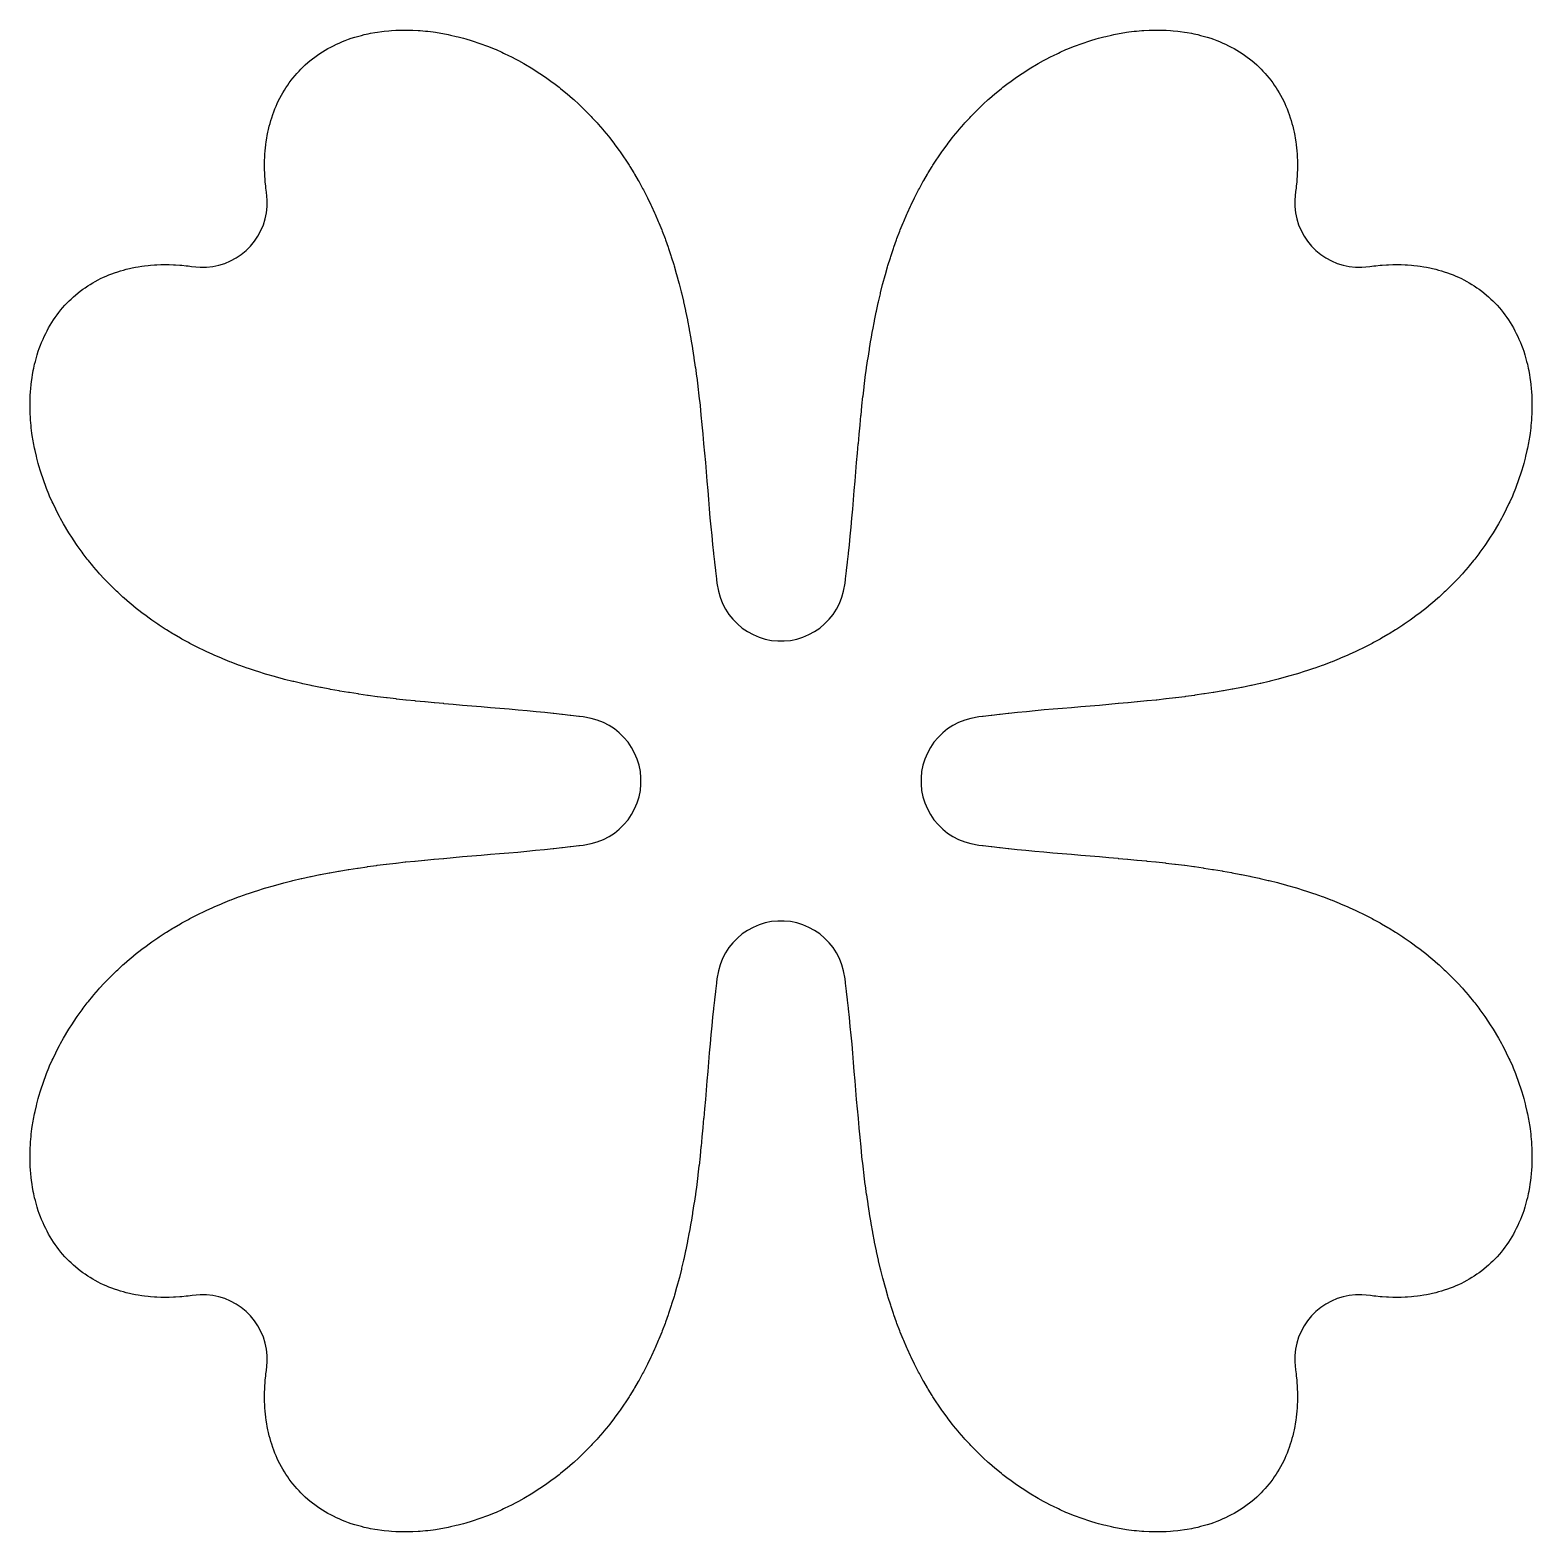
# Model space of a CAD drawing. Header units: metres. Extents: x 10 to 1210, y 10 to 2778.
# Drawn here: x 21 to 161, y 2603 to 2743 of the extents above; entities that cross this region are included whole.
import ezdxf

# ---------------------------------------------------------------- set-up
doc = ezdxf.new("R2010")
doc.units = ezdxf.units.M
doc.layers.add('DIS_KENAR_V91_Z3', color=1, linetype='Continuous')

msp = doc.modelspace()

# ---------------------------------------------------------------- linework, layer by layer
at = {"layer": 'DIS_KENAR_V91_Z3'}
msp.add_lwpolyline([(36.11, 2625.03), (35.74, 2624.99), (35.56, 2624.97), (35.15, 2624.93), (34.97, 2624.91), (34.57, 2624.89), (34.37, 2624.88), (33.98, 2624.87), (33.78, 2624.86), (33.39, 2624.87), (33.18, 2624.87), (32.81, 2624.89), (32.59, 2624.9), (32.23, 2624.92), (32, 2624.95), (31.66, 2624.99), (31.42, 2625.02), (31.09, 2625.07), (30.84, 2625.11), (30.52, 2625.17), (30.28, 2625.23), (29.97, 2625.3), (29.72, 2625.37), (29.42, 2625.45), (29.17, 2625.53), (28.89, 2625.63), (28.63, 2625.72), (28.36, 2625.82), (28.1, 2625.93), (27.85, 2626.04), (27.58, 2626.17), (27.34, 2626.29), (27.08, 2626.43), (26.85, 2626.56), (26.6, 2626.71), (26.38, 2626.85), (26.13, 2627.02), (25.92, 2627.16), (25.67, 2627.35), (25.48, 2627.5), (25.24, 2627.7), (25.05, 2627.87), (24.82, 2628.08), (24.64, 2628.25), (24.42, 2628.47), (24.25, 2628.66), (24.04, 2628.89), (23.87, 2629.09), (23.68, 2629.33), (23.52, 2629.55), (23.35, 2629.79), (23.19, 2630.02), (23.03, 2630.27), (22.88, 2630.52), (22.73, 2630.77), (22.59, 2631.03), (22.46, 2631.29), (22.33, 2631.57), (22.21, 2631.83), (22.08, 2632.12), (21.98, 2632.38), (21.86, 2632.69), (21.77, 2632.95), (21.67, 2633.28), (21.59, 2633.54), (21.5, 2633.89), (21.43, 2634.14), (21.35, 2634.51), (21.3, 2634.75), (21.23, 2635.14), (21.19, 2635.38), (21.14, 2635.78), (21.11, 2636.02), (21.07, 2636.44), (21.05, 2636.68), (21.02, 2637.11), (21.01, 2637.34), (21, 2637.79), (21, 2638.01), (21.01, 2638.47), (21.02, 2638.69), (21.04, 2639.17), (21.06, 2639.38), (21.1, 2639.87), (21.12, 2640.08), (21.18, 2640.57), (21.21, 2640.78), (21.29, 2641.28), (21.33, 2641.48), (21.43, 2641.99), (21.47, 2642.19), (21.59, 2642.71), (21.64, 2642.9), (21.77, 2643.42), (21.83, 2643.61), (21.98, 2644.13), (22.04, 2644.32), (22.22, 2644.85), (22.28, 2645.03), (22.48, 2645.56), (22.55, 2645.73), (22.76, 2646.27), (22.83, 2646.44), (23.07, 2646.97), (23.15, 2647.13), (23.4, 2647.66), (23.48, 2647.83), (23.75, 2648.36), (23.84, 2648.52), (24.13, 2649.04), (24.22, 2649.2), (24.53, 2649.71), (24.62, 2649.87), (24.95, 2650.38), (25.05, 2650.53), (25.39, 2651.04), (25.49, 2651.18), (25.86, 2651.68), (25.96, 2651.82), (26.34, 2652.32), (26.45, 2652.46), (26.84, 2652.94), (26.96, 2653.07), (27.37, 2653.55), (27.48, 2653.68), (27.91, 2654.15), (28.03, 2654.27), (28.47, 2654.73), (28.6, 2654.85), (29.06, 2655.3), (29.18, 2655.41), (29.65, 2655.85), (29.78, 2655.96), (30.27, 2656.39), (30.4, 2656.5), (30.9, 2656.91), (31.03, 2657.01), (31.55, 2657.42), (31.69, 2657.52), (32.22, 2657.91), (32.35, 2658), (32.9, 2658.38), (33.03, 2658.47), (33.6, 2658.84), (33.73, 2658.92), (34.31, 2659.28), (34.44, 2659.36), (35.03, 2659.7), (35.16, 2659.77), (35.77, 2660.1), (35.9, 2660.17), (36.52, 2660.49), (36.65, 2660.56), (37.28, 2660.87), (37.41, 2660.93), (38.05, 2661.22), (38.18, 2661.28), (38.84, 2661.56), (38.96, 2661.61), (39.63, 2661.88), (39.75, 2661.93), (40.44, 2662.19), (40.55, 2662.23), (41.25, 2662.48), (41.36, 2662.52), (42.03, 2662.74), (42.13, 2662.77), (42.86, 2663), (42.97, 2663.03), (43.7, 2663.24), (43.8, 2663.27), (44.55, 2663.48), (44.65, 2663.5), (45.4, 2663.69), (45.5, 2663.72), (46.26, 2663.9), (46.35, 2663.92), (47.13, 2664.09), (47.21, 2664.11), (48, 2664.27), (48.08, 2664.29), (48.88, 2664.44), (48.95, 2664.45), (49.76, 2664.6), (49.83, 2664.61), (50.64, 2664.74), (50.71, 2664.75), (51.53, 2664.88), (51.59, 2664.89), (52.42, 2665.01), (52.47, 2665.02), (53.31, 2665.13), (53.36, 2665.14), (54.2, 2665.24), (54.24, 2665.25), (55.09, 2665.35), (55.13, 2665.35), (55.98, 2665.45), (56.02, 2665.45), (56.87, 2665.54), (56.91, 2665.54), (57.76, 2665.63), (57.79, 2665.63), (58.65, 2665.71), (58.68, 2665.71), (59.54, 2665.79), (59.56, 2665.79), (60.43, 2665.87), (60.44, 2665.87), (61.31, 2665.95), (61.32, 2665.95), (62.18, 2666.02), (63.06, 2666.09), (63.92, 2666.17), (64.77, 2666.24), (65.62, 2666.31), (66.46, 2666.38), (67.3, 2666.46), (68.13, 2666.54), (68.95, 2666.62), (69.77, 2666.7), (69.81, 2666.71), (70.57, 2666.79), (70.62, 2666.8), (71.36, 2666.88), (71.42, 2666.89), (72.15, 2666.98), (72.21, 2666.98), (72.57, 2667.03), (73.31, 2667.16), (73.88, 2667.32), (74.44, 2667.54), (74.97, 2667.82), (75.47, 2668.14), (75.93, 2668.51), (76.36, 2668.93), (76.74, 2669.39), (77.08, 2669.88), (77.36, 2670.4), (77.59, 2670.95), (77.77, 2671.52), (77.89, 2672.11), (77.95, 2672.7), (77.95, 2673.3), (77.89, 2673.89), (77.77, 2674.48), (77.59, 2675.05), (77.36, 2675.6), (77.08, 2676.12), (76.74, 2676.61), (76.36, 2677.07), (75.93, 2677.49), (75.47, 2677.86), (74.97, 2678.18), (74.44, 2678.46), (73.88, 2678.68), (73.31, 2678.84), (72.57, 2678.97), (72.21, 2679.02), (72.15, 2679.02), (71.42, 2679.11), (71.36, 2679.12), (70.62, 2679.2), (70.57, 2679.21), (69.81, 2679.29), (69.77, 2679.3), (69, 2679.38), (68.17, 2679.46), (67.34, 2679.54), (66.5, 2679.61), (65.65, 2679.69), (64.79, 2679.76), (63.93, 2679.83), (63.06, 2679.91), (62.19, 2679.98), (61.32, 2680.05), (61.32, 2680.05), (60.45, 2680.13), (60.44, 2680.13), (59.58, 2680.2), (59.56, 2680.21), (58.7, 2680.28), (58.68, 2680.29), (57.82, 2680.37), (57.79, 2680.37), (56.94, 2680.45), (56.9, 2680.46), (56.05, 2680.55), (56.02, 2680.55), (55.17, 2680.64), (55.13, 2680.65), (54.29, 2680.75), (54.24, 2680.75), (53.4, 2680.86), (53.35, 2680.86), (52.52, 2680.98), (52.47, 2680.98), (51.64, 2681.1), (51.58, 2681.11), (50.77, 2681.24), (50.7, 2681.25), (49.89, 2681.38), (49.82, 2681.39), (49.02, 2681.53), (48.95, 2681.55), (48.15, 2681.7), (48.07, 2681.71), (47.29, 2681.87), (47.21, 2681.89), (46.43, 2682.06), (46.34, 2682.08), (45.58, 2682.26), (45.49, 2682.28), (44.73, 2682.47), (44.64, 2682.5), (43.89, 2682.7), (43.79, 2682.73), (43.06, 2682.94), (42.95, 2682.97), (42.23, 2683.2), (42.12, 2683.23), (41.37, 2683.48), (41.25, 2683.52), (40.55, 2683.77), (40.44, 2683.81), (39.75, 2684.07), (39.63, 2684.12), (38.96, 2684.39), (38.84, 2684.44), (38.18, 2684.72), (38.05, 2684.78), (37.41, 2685.07), (37.28, 2685.13), (36.65, 2685.44), (36.52, 2685.51), (35.9, 2685.83), (35.77, 2685.9), (35.16, 2686.23), (35.03, 2686.3), (34.44, 2686.64), (34.31, 2686.72), (33.73, 2687.08), (33.6, 2687.16), (33.03, 2687.53), (32.9, 2687.62), (32.35, 2688), (32.22, 2688.09), (31.69, 2688.48), (31.55, 2688.58), (31.03, 2688.99), (30.9, 2689.09), (30.4, 2689.5), (30.27, 2689.61), (29.78, 2690.04), (29.65, 2690.15), (29.18, 2690.59), (29.06, 2690.7), (28.6, 2691.15), (28.47, 2691.27), (28.03, 2691.73), (27.91, 2691.85), (27.48, 2692.32), (27.37, 2692.45), (26.96, 2692.93), (26.84, 2693.06), (26.45, 2693.54), (26.34, 2693.68), (25.96, 2694.18), (25.86, 2694.32), (25.49, 2694.82), (25.39, 2694.96), (25.05, 2695.47), (24.95, 2695.62), (24.62, 2696.13), (24.53, 2696.29), (24.22, 2696.8), (24.13, 2696.96), (23.84, 2697.48), (23.75, 2697.64), (23.48, 2698.17), (23.4, 2698.34), (23.15, 2698.87), (23.07, 2699.03), (22.83, 2699.56), (22.76, 2699.73), (22.55, 2700.27), (22.48, 2700.44), (22.28, 2700.97), (22.22, 2701.15), (22.04, 2701.68), (21.98, 2701.87), (21.83, 2702.39), (21.77, 2702.58), (21.64, 2703.1), (21.59, 2703.29), (21.47, 2703.81), (21.43, 2704.01), (21.33, 2704.52), (21.29, 2704.72), (21.21, 2705.22), (21.18, 2705.43), (21.12, 2705.92), (21.1, 2706.13), (21.06, 2706.62), (21.04, 2706.83), (21.02, 2707.31), (21.01, 2707.53), (21, 2707.99), (21, 2708.21), (21.01, 2708.66), (21.02, 2708.89), (21.05, 2709.32), (21.07, 2709.56), (21.11, 2709.98), (21.14, 2710.22), (21.19, 2710.62), (21.23, 2710.86), (21.3, 2711.25), (21.35, 2711.49), (21.43, 2711.86), (21.5, 2712.11), (21.59, 2712.46), (21.67, 2712.72), (21.77, 2713.05), (21.86, 2713.31), (21.98, 2713.62), (22.08, 2713.88), (22.21, 2714.17), (22.33, 2714.43), (22.46, 2714.71), (22.59, 2714.97), (22.73, 2715.23), (22.88, 2715.48), (23.03, 2715.73), (23.19, 2715.98), (23.35, 2716.21), (23.52, 2716.45), (23.68, 2716.67), (23.87, 2716.91), (24.04, 2717.11), (24.25, 2717.34), (24.42, 2717.53), (24.64, 2717.75), (24.82, 2717.92), (25.05, 2718.13), (25.24, 2718.3), (25.48, 2718.5), (25.67, 2718.65), (25.92, 2718.84), (26.13, 2718.98), (26.38, 2719.15), (26.6, 2719.29), (26.85, 2719.44), (27.08, 2719.57), (27.34, 2719.71), (27.58, 2719.83), (27.85, 2719.96), (28.1, 2720.07), (28.36, 2720.18), (28.63, 2720.28), (28.89, 2720.37), (29.17, 2720.47), (29.42, 2720.55), (29.72, 2720.63), (29.97, 2720.7), (30.28, 2720.77), (30.52, 2720.83), (30.84, 2720.89), (31.09, 2720.93), (31.42, 2720.98), (31.66, 2721.01), (32, 2721.05), (32.23, 2721.08), (32.59, 2721.1), (32.81, 2721.11), (33.18, 2721.13), (33.39, 2721.13), (33.78, 2721.14), (33.98, 2721.13), (34.37, 2721.12), (34.57, 2721.11), (34.97, 2721.09), (35.15, 2721.07), (35.56, 2721.03), (35.74, 2721.01), (36.06, 2720.97), (36.87, 2720.9), (37.45, 2720.9), (38.03, 2720.96), (38.6, 2721.08), (39.15, 2721.25), (39.69, 2721.48), (40.21, 2721.75), (40.69, 2722.08), (41.14, 2722.45), (41.55, 2722.86), (41.92, 2723.31), (42.25, 2723.79), (42.52, 2724.31), (42.75, 2724.85), (42.92, 2725.4), (43.04, 2725.97), (43.1, 2726.55), (43.1, 2727.14), (43.03, 2727.89), (42.99, 2728.26), (42.97, 2728.44), (42.93, 2728.85), (42.91, 2729.03), (42.89, 2729.43), (42.88, 2729.63), (42.87, 2730.02), (42.86, 2730.22), (42.87, 2730.61), (42.87, 2730.82), (42.89, 2731.19), (42.9, 2731.41), (42.92, 2731.77), (42.95, 2732), (42.99, 2732.34), (43.02, 2732.58), (43.07, 2732.91), (43.11, 2733.16), (43.17, 2733.48), (43.23, 2733.72), (43.3, 2734.03), (43.37, 2734.28), (43.45, 2734.58), (43.53, 2734.83), (43.63, 2735.11), (43.72, 2735.37), (43.82, 2735.64), (43.93, 2735.9), (44.04, 2736.15), (44.17, 2736.42), (44.29, 2736.66), (44.43, 2736.92), (44.56, 2737.15), (44.71, 2737.4), (44.85, 2737.62), (45.02, 2737.87), (45.16, 2738.08), (45.35, 2738.33), (45.5, 2738.52), (45.7, 2738.76), (45.87, 2738.95), (46.08, 2739.18), (46.25, 2739.36), (46.47, 2739.58), (46.66, 2739.75), (46.89, 2739.96), (47.09, 2740.13), (47.33, 2740.32), (47.55, 2740.48), (47.79, 2740.65), (48.02, 2740.81), (48.27, 2740.97), (48.52, 2741.12), (48.77, 2741.27), (49.03, 2741.41), (49.29, 2741.54), (49.57, 2741.67), (49.83, 2741.79), (50.12, 2741.92), (50.38, 2742.02), (50.69, 2742.14), (50.95, 2742.23), (51.28, 2742.33), (51.54, 2742.41), (51.89, 2742.5), (52.14, 2742.57), (52.51, 2742.65), (52.75, 2742.7), (53.14, 2742.77), (53.38, 2742.81), (53.78, 2742.86), (54.02, 2742.89), (54.44, 2742.93), (54.68, 2742.95), (55.11, 2742.98), (55.34, 2742.99), (55.79, 2743), (56.01, 2743), (56.47, 2742.99), (56.69, 2742.98), (57.17, 2742.96), (57.38, 2742.94), (57.87, 2742.9), (58.08, 2742.88), (58.57, 2742.82), (58.78, 2742.79), (59.28, 2742.71), (59.48, 2742.67), (59.99, 2742.57), (60.19, 2742.53), (60.71, 2742.41), (60.9, 2742.36), (61.42, 2742.23), (61.61, 2742.17), (62.13, 2742.02), (62.32, 2741.96), (62.85, 2741.78), (63.03, 2741.72), (63.56, 2741.52), (63.73, 2741.45), (64.27, 2741.24), (64.44, 2741.17), (64.97, 2740.93), (65.13, 2740.85), (65.66, 2740.6), (65.83, 2740.52), (66.36, 2740.25), (66.52, 2740.16), (67.04, 2739.87), (67.2, 2739.78), (67.71, 2739.47), (67.87, 2739.38), (68.38, 2739.05), (68.53, 2738.95), (69.04, 2738.61), (69.18, 2738.51), (69.68, 2738.14), (69.82, 2738.04), (70.32, 2737.66), (70.46, 2737.55), (70.94, 2737.16), (71.07, 2737.04), (71.55, 2736.63), (71.68, 2736.52), (72.15, 2736.09), (72.27, 2735.97), (72.73, 2735.53), (72.85, 2735.4), (73.3, 2734.94), (73.41, 2734.82), (73.85, 2734.35), (73.96, 2734.22), (74.39, 2733.73), (74.5, 2733.6), (74.91, 2733.1), (75.01, 2732.97), (75.42, 2732.45), (75.52, 2732.31), (75.91, 2731.78), (76, 2731.65), (76.38, 2731.1), (76.47, 2730.97), (76.84, 2730.4), (76.92, 2730.27), (77.28, 2729.69), (77.36, 2729.56), (77.7, 2728.97), (77.77, 2728.84), (78.1, 2728.23), (78.17, 2728.1), (78.49, 2727.48), (78.56, 2727.35), (78.87, 2726.72), (78.93, 2726.59), (79.22, 2725.95), (79.28, 2725.82), (79.56, 2725.16), (79.61, 2725.04), (79.88, 2724.37), (79.93, 2724.25), (80.19, 2723.56), (80.23, 2723.45), (80.48, 2722.75), (80.52, 2722.64), (80.74, 2721.97), (80.77, 2721.87), (81, 2721.14), (81.03, 2721.03), (81.24, 2720.3), (81.27, 2720.2), (81.48, 2719.45), (81.5, 2719.35), (81.69, 2718.6), (81.72, 2718.5), (81.9, 2717.74), (81.92, 2717.65), (82.09, 2716.87), (82.11, 2716.79), (82.27, 2716), (82.29, 2715.92), (82.44, 2715.12), (82.45, 2715.05), (82.6, 2714.24), (82.61, 2714.17), (82.74, 2713.36), (82.75, 2713.29), (82.88, 2712.47), (82.89, 2712.41), (83.01, 2711.58), (83.02, 2711.53), (83.13, 2710.69), (83.14, 2710.64), (83.24, 2709.8), (83.25, 2709.76), (83.35, 2708.91), (83.35, 2708.87), (83.45, 2708.02), (83.45, 2707.98), (83.54, 2707.13), (83.54, 2707.09), (83.63, 2706.24), (83.63, 2706.21), (83.71, 2705.35), (83.71, 2705.32), (83.79, 2704.46), (83.79, 2704.44), (83.87, 2703.57), (83.87, 2703.56), (83.95, 2702.69), (83.95, 2702.68), (84.02, 2701.82), (84.09, 2700.94), (84.17, 2700.08), (84.24, 2699.23), (84.31, 2698.38), (84.38, 2697.54), (84.46, 2696.7), (84.54, 2695.87), (84.62, 2695.05), (84.7, 2694.23), (84.71, 2694.19), (84.79, 2693.43), (84.8, 2693.38), (84.88, 2692.64), (84.89, 2692.58), (84.98, 2691.85), (84.98, 2691.79), (85.03, 2691.43), (85.16, 2690.69), (85.32, 2690.12), (85.54, 2689.56), (85.82, 2689.03), (86.14, 2688.53), (86.51, 2688.07), (86.93, 2687.64), (87.39, 2687.26), (87.88, 2686.92), (88.4, 2686.64), (88.95, 2686.41), (89.52, 2686.23), (90.11, 2686.11), (90.7, 2686.05), (91.3, 2686.05), (91.89, 2686.11), (92.48, 2686.23), (93.05, 2686.41), (93.6, 2686.64), (94.12, 2686.92), (94.61, 2687.26), (95.07, 2687.64), (95.49, 2688.07), (95.86, 2688.53), (96.18, 2689.03), (96.46, 2689.56), (96.68, 2690.12), (96.84, 2690.69), (96.97, 2691.43), (97.02, 2691.79), (97.02, 2691.85), (97.11, 2692.58), (97.12, 2692.64), (97.2, 2693.38), (97.21, 2693.43), (97.29, 2694.19), (97.3, 2694.23), (97.38, 2695), (97.46, 2695.83), (97.54, 2696.66), (97.61, 2697.5), (97.69, 2698.35), (97.76, 2699.21), (97.83, 2700.07), (97.91, 2700.94), (97.98, 2701.81), (98.05, 2702.68), (98.05, 2702.68), (98.13, 2703.55), (98.13, 2703.56), (98.2, 2704.42), (98.21, 2704.44), (98.28, 2705.3), (98.29, 2705.32), (98.37, 2706.18), (98.37, 2706.21), (98.45, 2707.06), (98.46, 2707.1), (98.55, 2707.95), (98.55, 2707.98), (98.64, 2708.83), (98.65, 2708.87), (98.75, 2709.71), (98.75, 2709.76), (98.86, 2710.6), (98.86, 2710.65), (98.98, 2711.48), (98.98, 2711.53), (99.1, 2712.36), (99.11, 2712.42), (99.24, 2713.23), (99.25, 2713.3), (99.38, 2714.11), (99.39, 2714.18), (99.53, 2714.98), (99.55, 2715.05), (99.7, 2715.85), (99.71, 2715.93), (99.87, 2716.71), (99.89, 2716.79), (100.06, 2717.57), (100.08, 2717.66), (100.26, 2718.42), (100.28, 2718.51), (100.47, 2719.27), (100.5, 2719.36), (100.7, 2720.11), (100.73, 2720.21), (100.94, 2720.94), (100.97, 2721.05), (101.2, 2721.77), (101.23, 2721.88), (101.48, 2722.63), (101.52, 2722.75), (101.77, 2723.45), (101.81, 2723.56), (102.07, 2724.25), (102.12, 2724.37), (102.39, 2725.04), (102.44, 2725.16), (102.72, 2725.82), (102.78, 2725.95), (103.07, 2726.59), (103.13, 2726.72), (103.44, 2727.35), (103.51, 2727.48), (103.83, 2728.1), (103.9, 2728.23), (104.23, 2728.84), (104.3, 2728.97), (104.64, 2729.56), (104.72, 2729.69), (105.08, 2730.27), (105.16, 2730.4), (105.53, 2730.97), (105.62, 2731.1), (106, 2731.65), (106.09, 2731.78), (106.48, 2732.31), (106.58, 2732.45), (106.99, 2732.97), (107.09, 2733.1), (107.5, 2733.6), (107.61, 2733.73), (108.04, 2734.22), (108.15, 2734.35), (108.59, 2734.82), (108.7, 2734.94), (109.15, 2735.4), (109.27, 2735.53), (109.73, 2735.97), (109.85, 2736.09), (110.32, 2736.52), (110.45, 2736.63), (110.93, 2737.04), (111.06, 2737.16), (111.54, 2737.55), (111.68, 2737.66), (112.18, 2738.04), (112.32, 2738.14), (112.82, 2738.51), (112.96, 2738.61), (113.47, 2738.95), (113.62, 2739.05), (114.13, 2739.38), (114.29, 2739.47), (114.8, 2739.78), (114.96, 2739.87), (115.48, 2740.16), (115.64, 2740.25), (116.17, 2740.52), (116.34, 2740.6), (116.87, 2740.85), (117.03, 2740.93), (117.56, 2741.17), (117.73, 2741.24), (118.27, 2741.45), (118.44, 2741.52), (118.97, 2741.72), (119.15, 2741.78), (119.68, 2741.96), (119.87, 2742.02), (120.39, 2742.17), (120.58, 2742.23), (121.1, 2742.36), (121.29, 2742.41), (121.81, 2742.53), (122.01, 2742.57), (122.52, 2742.67), (122.72, 2742.71), (123.22, 2742.79), (123.43, 2742.82), (123.92, 2742.88), (124.13, 2742.9), (124.62, 2742.94), (124.83, 2742.96), (125.31, 2742.98), (125.53, 2742.99), (125.99, 2743), (126.21, 2743), (126.66, 2742.99), (126.89, 2742.98), (127.32, 2742.95), (127.56, 2742.93), (127.98, 2742.89), (128.22, 2742.86), (128.62, 2742.81), (128.86, 2742.77), (129.25, 2742.7), (129.49, 2742.65), (129.86, 2742.57), (130.11, 2742.5), (130.46, 2742.41), (130.72, 2742.33), (131.05, 2742.23), (131.31, 2742.14), (131.62, 2742.02), (131.88, 2741.92), (132.17, 2741.79), (132.43, 2741.67), (132.71, 2741.54), (132.97, 2741.41), (133.23, 2741.27), (133.48, 2741.12), (133.73, 2740.97), (133.98, 2740.81), (134.21, 2740.65), (134.45, 2740.48), (134.67, 2740.32), (134.91, 2740.13), (135.11, 2739.96), (135.34, 2739.75), (135.53, 2739.58), (135.75, 2739.36), (135.92, 2739.18), (136.13, 2738.95), (136.3, 2738.76), (136.5, 2738.52), (136.65, 2738.33), (136.84, 2738.08), (136.98, 2737.87), (137.15, 2737.62), (137.29, 2737.4), (137.44, 2737.15), (137.57, 2736.92), (137.71, 2736.66), (137.83, 2736.42), (137.96, 2736.15), (138.07, 2735.9), (138.18, 2735.64), (138.28, 2735.37), (138.37, 2735.11), (138.47, 2734.83), (138.55, 2734.58), (138.63, 2734.28), (138.7, 2734.03), (138.77, 2733.72), (138.83, 2733.48), (138.89, 2733.16), (138.93, 2732.91), (138.98, 2732.58), (139.01, 2732.34), (139.05, 2732), (139.08, 2731.77), (139.1, 2731.41), (139.11, 2731.19), (139.13, 2730.82), (139.13, 2730.61), (139.14, 2730.22), (139.13, 2730.02), (139.12, 2729.63), (139.11, 2729.43), (139.09, 2729.03), (139.07, 2728.85), (139.03, 2728.44), (139.01, 2728.26), (138.97, 2727.94), (138.9, 2727.13), (138.9, 2726.55), (138.96, 2725.97), (139.08, 2725.4), (139.25, 2724.85), (139.48, 2724.31), (139.75, 2723.79), (140.08, 2723.31), (140.45, 2722.86), (140.86, 2722.45), (141.31, 2722.08), (141.79, 2721.75), (142.31, 2721.48), (142.85, 2721.25), (143.4, 2721.08), (143.97, 2720.96), (144.55, 2720.9), (145.14, 2720.9), (145.89, 2720.97), (146.26, 2721.01), (146.44, 2721.03), (146.85, 2721.07), (147.03, 2721.09), (147.43, 2721.11), (147.63, 2721.12), (148.02, 2721.13), (148.22, 2721.14), (148.61, 2721.13), (148.82, 2721.13), (149.19, 2721.11), (149.41, 2721.1), (149.77, 2721.08), (150, 2721.05), (150.34, 2721.01), (150.58, 2720.98), (150.91, 2720.93), (151.16, 2720.89), (151.48, 2720.83), (151.72, 2720.77), (152.03, 2720.7), (152.28, 2720.63), (152.58, 2720.55), (152.83, 2720.47), (153.11, 2720.37), (153.37, 2720.28), (153.64, 2720.18), (153.9, 2720.07), (154.15, 2719.96), (154.42, 2719.83), (154.66, 2719.71), (154.92, 2719.57), (155.15, 2719.44), (155.4, 2719.29), (155.62, 2719.15), (155.87, 2718.98), (156.08, 2718.84), (156.33, 2718.65), (156.52, 2718.5), (156.76, 2718.3), (156.95, 2718.13), (157.18, 2717.92), (157.36, 2717.75), (157.58, 2717.53), (157.75, 2717.34), (157.96, 2717.11), (158.13, 2716.91), (158.32, 2716.67), (158.48, 2716.45), (158.65, 2716.21), (158.81, 2715.98), (158.97, 2715.73), (159.12, 2715.48), (159.27, 2715.23), (159.41, 2714.97), (159.54, 2714.71), (159.67, 2714.43), (159.79, 2714.17), (159.92, 2713.88), (160.02, 2713.62), (160.14, 2713.31), (160.23, 2713.05), (160.33, 2712.72), (160.41, 2712.46), (160.5, 2712.11), (160.57, 2711.86), (160.65, 2711.49), (160.7, 2711.25), (160.77, 2710.86), (160.81, 2710.62), (160.86, 2710.22), (160.89, 2709.98), (160.93, 2709.56), (160.95, 2709.32), (160.98, 2708.89), (160.99, 2708.66), (161, 2708.21), (161, 2707.99), (160.99, 2707.53), (160.98, 2707.31), (160.96, 2706.83), (160.94, 2706.62), (160.9, 2706.13), (160.88, 2705.92), (160.82, 2705.43), (160.79, 2705.22), (160.71, 2704.72), (160.67, 2704.52), (160.57, 2704.01), (160.53, 2703.81), (160.41, 2703.29), (160.36, 2703.1), (160.23, 2702.58), (160.17, 2702.39), (160.02, 2701.87), (159.96, 2701.68), (159.78, 2701.15), (159.72, 2700.97), (159.52, 2700.44), (159.45, 2700.27), (159.24, 2699.73), (159.17, 2699.56), (158.93, 2699.03), (158.85, 2698.87), (158.6, 2698.34), (158.52, 2698.17), (158.25, 2697.64), (158.16, 2697.48), (157.87, 2696.96), (157.78, 2696.8), (157.47, 2696.29), (157.38, 2696.13), (157.05, 2695.62), (156.95, 2695.47), (156.61, 2694.96), (156.51, 2694.82), (156.14, 2694.32), (156.04, 2694.18), (155.66, 2693.68), (155.55, 2693.54), (155.16, 2693.06), (155.04, 2692.93), (154.63, 2692.45), (154.52, 2692.32), (154.09, 2691.85), (153.97, 2691.73), (153.53, 2691.27), (153.4, 2691.15), (152.94, 2690.7), (152.82, 2690.59), (152.35, 2690.15), (152.22, 2690.04), (151.73, 2689.61), (151.6, 2689.5), (151.1, 2689.09), (150.97, 2688.99), (150.45, 2688.58), (150.31, 2688.48), (149.78, 2688.09), (149.65, 2688), (149.1, 2687.62), (148.97, 2687.53), (148.4, 2687.16), (148.27, 2687.08), (147.69, 2686.72), (147.56, 2686.64), (146.97, 2686.3), (146.84, 2686.23), (146.23, 2685.9), (146.1, 2685.83), (145.48, 2685.51), (145.35, 2685.44), (144.72, 2685.13), (144.59, 2685.07), (143.95, 2684.78), (143.82, 2684.72), (143.16, 2684.44), (143.04, 2684.39), (142.37, 2684.12), (142.25, 2684.07), (141.56, 2683.81), (141.45, 2683.77), (140.75, 2683.52), (140.64, 2683.48), (139.97, 2683.26), (139.87, 2683.23), (139.14, 2683), (139.03, 2682.97), (138.3, 2682.76), (138.2, 2682.73), (137.45, 2682.52), (137.35, 2682.5), (136.6, 2682.31), (136.5, 2682.28), (135.74, 2682.1), (135.65, 2682.08), (134.87, 2681.91), (134.79, 2681.89), (134, 2681.73), (133.92, 2681.71), (133.12, 2681.56), (133.05, 2681.55), (132.24, 2681.4), (132.17, 2681.39), (131.36, 2681.26), (131.29, 2681.25), (130.47, 2681.12), (130.41, 2681.11), (129.58, 2680.99), (129.53, 2680.98), (128.69, 2680.87), (128.64, 2680.86), (127.8, 2680.76), (127.76, 2680.75), (126.91, 2680.65), (126.87, 2680.65), (126.02, 2680.55), (125.98, 2680.55), (125.13, 2680.46), (125.09, 2680.46), (124.24, 2680.37), (124.21, 2680.37), (123.35, 2680.29), (123.32, 2680.29), (122.46, 2680.21), (122.44, 2680.21), (121.57, 2680.13), (121.56, 2680.13), (120.69, 2680.05), (120.68, 2680.05), (119.82, 2679.98), (118.94, 2679.91), (118.08, 2679.83), (117.23, 2679.76), (116.38, 2679.69), (115.54, 2679.62), (114.7, 2679.54), (113.87, 2679.46), (113.05, 2679.38), (112.23, 2679.3), (112.19, 2679.29), (111.43, 2679.21), (111.38, 2679.2), (110.64, 2679.12), (110.58, 2679.11), (109.85, 2679.02), (109.79, 2679.02), (109.43, 2678.97), (108.69, 2678.84), (108.12, 2678.68), (107.56, 2678.46), (107.03, 2678.18), (106.53, 2677.86), (106.07, 2677.49), (105.64, 2677.07), (105.26, 2676.61), (104.92, 2676.12), (104.64, 2675.6), (104.41, 2675.05), (104.23, 2674.48), (104.11, 2673.89), (104.05, 2673.3), (104.05, 2672.7), (104.11, 2672.11), (104.23, 2671.52), (104.41, 2670.95), (104.64, 2670.4), (104.92, 2669.88), (105.26, 2669.39), (105.64, 2668.93), (106.07, 2668.51), (106.53, 2668.14), (107.03, 2667.82), (107.56, 2667.54), (108.12, 2667.32), (108.69, 2667.16), (109.43, 2667.03), (109.79, 2666.98), (109.85, 2666.98), (110.58, 2666.89), (110.64, 2666.88), (111.38, 2666.8), (111.43, 2666.79), (112.19, 2666.71), (112.23, 2666.7), (113, 2666.62), (113.83, 2666.54), (114.66, 2666.46), (115.5, 2666.39), (116.35, 2666.31), (117.21, 2666.24), (118.07, 2666.17), (118.94, 2666.09), (119.81, 2666.02), (120.68, 2665.95), (120.68, 2665.95), (121.55, 2665.87), (121.56, 2665.87), (122.42, 2665.8), (122.44, 2665.79), (123.3, 2665.72), (123.32, 2665.71), (124.18, 2665.63), (124.21, 2665.63), (125.06, 2665.55), (125.1, 2665.54), (125.95, 2665.45), (125.98, 2665.45), (126.83, 2665.36), (126.87, 2665.35), (127.71, 2665.25), (127.76, 2665.25), (128.6, 2665.14), (128.65, 2665.14), (129.48, 2665.02), (129.53, 2665.02), (130.36, 2664.9), (130.42, 2664.89), (131.23, 2664.76), (131.3, 2664.75), (132.11, 2664.62), (132.18, 2664.61), (132.98, 2664.47), (133.05, 2664.45), (133.85, 2664.3), (133.93, 2664.29), (134.71, 2664.13), (134.79, 2664.11), (135.57, 2663.94), (135.66, 2663.92), (136.42, 2663.74), (136.51, 2663.72), (137.27, 2663.53), (137.36, 2663.5), (138.11, 2663.3), (138.21, 2663.27), (138.94, 2663.06), (139.05, 2663.03), (139.77, 2662.8), (139.88, 2662.77), (140.63, 2662.52), (140.75, 2662.48), (141.45, 2662.23), (141.56, 2662.19), (142.25, 2661.93), (142.37, 2661.88), (143.04, 2661.61), (143.16, 2661.56), (143.82, 2661.28), (143.95, 2661.22), (144.59, 2660.93), (144.72, 2660.87), (145.35, 2660.56), (145.48, 2660.49), (146.1, 2660.17), (146.23, 2660.1), (146.84, 2659.77), (146.97, 2659.7), (147.56, 2659.36), (147.69, 2659.28), (148.27, 2658.92), (148.4, 2658.84), (148.97, 2658.47), (149.1, 2658.38), (149.65, 2658), (149.78, 2657.91), (150.31, 2657.52), (150.45, 2657.42), (150.97, 2657.01), (151.1, 2656.91), (151.6, 2656.5), (151.73, 2656.39), (152.22, 2655.96), (152.35, 2655.85), (152.82, 2655.41), (152.94, 2655.3), (153.4, 2654.85), (153.53, 2654.73), (153.97, 2654.27), (154.09, 2654.15), (154.52, 2653.68), (154.63, 2653.55), (155.04, 2653.07), (155.16, 2652.94), (155.55, 2652.46), (155.66, 2652.32), (156.04, 2651.82), (156.14, 2651.68), (156.51, 2651.18), (156.61, 2651.04), (156.95, 2650.53), (157.05, 2650.38), (157.38, 2649.87), (157.47, 2649.71), (157.78, 2649.2), (157.87, 2649.04), (158.16, 2648.52), (158.25, 2648.36), (158.52, 2647.83), (158.6, 2647.66), (158.85, 2647.13), (158.93, 2646.97), (159.17, 2646.44), (159.24, 2646.27), (159.45, 2645.73), (159.52, 2645.56), (159.72, 2645.03), (159.78, 2644.85), (159.96, 2644.32), (160.02, 2644.13), (160.17, 2643.61), (160.23, 2643.42), (160.36, 2642.9), (160.41, 2642.71), (160.53, 2642.19), (160.57, 2641.99), (160.67, 2641.48), (160.71, 2641.28), (160.79, 2640.78), (160.82, 2640.57), (160.88, 2640.08), (160.9, 2639.87), (160.94, 2639.38), (160.96, 2639.17), (160.98, 2638.69), (160.99, 2638.47), (161, 2638.01), (161, 2637.79), (160.99, 2637.34), (160.98, 2637.11), (160.95, 2636.68), (160.93, 2636.44), (160.89, 2636.02), (160.86, 2635.78), (160.81, 2635.38), (160.77, 2635.14), (160.7, 2634.75), (160.65, 2634.51), (160.57, 2634.14), (160.5, 2633.89), (160.41, 2633.54), (160.33, 2633.28), (160.23, 2632.95), (160.14, 2632.69), (160.02, 2632.38), (159.92, 2632.12), (159.79, 2631.83), (159.67, 2631.57), (159.54, 2631.29), (159.41, 2631.03), (159.27, 2630.77), (159.12, 2630.52), (158.97, 2630.27), (158.81, 2630.02), (158.65, 2629.79), (158.48, 2629.55), (158.32, 2629.33), (158.13, 2629.09), (157.96, 2628.89), (157.75, 2628.66), (157.58, 2628.47), (157.36, 2628.25), (157.18, 2628.08), (156.95, 2627.87), (156.76, 2627.7), (156.52, 2627.5), (156.33, 2627.35), (156.08, 2627.16), (155.87, 2627.02), (155.62, 2626.85), (155.4, 2626.71), (155.15, 2626.56), (154.92, 2626.43), (154.66, 2626.29), (154.42, 2626.17), (154.15, 2626.04), (153.9, 2625.93), (153.64, 2625.82), (153.37, 2625.72), (153.11, 2625.63), (152.83, 2625.53), (152.58, 2625.45), (152.28, 2625.37), (152.03, 2625.3), (151.72, 2625.23), (151.48, 2625.17), (151.16, 2625.11), (150.91, 2625.07), (150.58, 2625.02), (150.34, 2624.99), (150, 2624.95), (149.77, 2624.92), (149.41, 2624.9), (149.19, 2624.89), (148.82, 2624.87), (148.61, 2624.87), (148.22, 2624.86), (148.02, 2624.87), (147.63, 2624.88), (147.43, 2624.89), (147.03, 2624.91), (146.85, 2624.93), (146.44, 2624.97), (146.26, 2624.99), (145.94, 2625.03), (145.13, 2625.1), (144.55, 2625.1), (143.97, 2625.04), (143.4, 2624.92), (142.85, 2624.75), (142.31, 2624.52), (141.79, 2624.25), (141.31, 2623.92), (140.86, 2623.55), (140.45, 2623.14), (140.08, 2622.69), (139.75, 2622.21), (139.48, 2621.69), (139.25, 2621.15), (139.08, 2620.6), (138.96, 2620.03), (138.9, 2619.45), (138.9, 2618.86), (138.97, 2618.11), (139.01, 2617.74), (139.03, 2617.56), (139.07, 2617.15), (139.09, 2616.97), (139.11, 2616.57), (139.12, 2616.37), (139.13, 2615.98), (139.14, 2615.78), (139.13, 2615.39), (139.13, 2615.18), (139.11, 2614.81), (139.1, 2614.59), (139.08, 2614.23), (139.05, 2614), (139.01, 2613.66), (138.98, 2613.42), (138.93, 2613.09), (138.89, 2612.84), (138.83, 2612.52), (138.77, 2612.28), (138.7, 2611.97), (138.63, 2611.72), (138.55, 2611.42), (138.47, 2611.17), (138.37, 2610.89), (138.28, 2610.63), (138.18, 2610.36), (138.07, 2610.1), (137.96, 2609.85), (137.83, 2609.58), (137.71, 2609.34), (137.57, 2609.08), (137.44, 2608.85), (137.29, 2608.6), (137.15, 2608.38), (136.98, 2608.13), (136.84, 2607.92), (136.65, 2607.67), (136.5, 2607.48), (136.3, 2607.24), (136.13, 2607.05), (135.92, 2606.82), (135.75, 2606.64), (135.53, 2606.42), (135.34, 2606.25), (135.11, 2606.04), (134.91, 2605.87), (134.67, 2605.68), (134.45, 2605.52), (134.21, 2605.35), (133.98, 2605.19), (133.73, 2605.03), (133.48, 2604.88), (133.23, 2604.73), (132.97, 2604.59), (132.71, 2604.46), (132.43, 2604.33), (132.17, 2604.21), (131.88, 2604.08), (131.62, 2603.98), (131.31, 2603.86), (131.05, 2603.77), (130.72, 2603.67), (130.46, 2603.59), (130.11, 2603.5), (129.86, 2603.43), (129.49, 2603.35), (129.25, 2603.3), (128.86, 2603.23), (128.62, 2603.19), (128.22, 2603.14), (127.98, 2603.11), (127.56, 2603.07), (127.32, 2603.05), (126.89, 2603.02), (126.66, 2603.01), (126.21, 2603), (125.99, 2603), (125.53, 2603.01), (125.31, 2603.02), (124.83, 2603.04), (124.62, 2603.06), (124.13, 2603.1), (123.92, 2603.12), (123.43, 2603.18), (123.22, 2603.21), (122.72, 2603.29), (122.52, 2603.33), (122.01, 2603.43), (121.81, 2603.47), (121.29, 2603.59), (121.1, 2603.64), (120.58, 2603.77), (120.39, 2603.83), (119.87, 2603.98), (119.68, 2604.04), (119.15, 2604.22), (118.97, 2604.28), (118.44, 2604.48), (118.27, 2604.55), (117.73, 2604.76), (117.56, 2604.83), (117.03, 2605.07), (116.87, 2605.15), (116.34, 2605.4), (116.17, 2605.48), (115.64, 2605.75), (115.48, 2605.84), (114.96, 2606.13), (114.8, 2606.22), (114.29, 2606.53), (114.13, 2606.62), (113.62, 2606.95), (113.47, 2607.05), (112.96, 2607.39), (112.82, 2607.49), (112.32, 2607.86), (112.18, 2607.96), (111.68, 2608.34), (111.54, 2608.45), (111.06, 2608.84), (110.93, 2608.96), (110.45, 2609.37), (110.32, 2609.48), (109.85, 2609.91), (109.73, 2610.03), (109.27, 2610.47), (109.15, 2610.6), (108.7, 2611.06), (108.59, 2611.18), (108.15, 2611.65), (108.04, 2611.78), (107.61, 2612.27), (107.5, 2612.4), (107.09, 2612.9), (106.99, 2613.03), (106.58, 2613.55), (106.48, 2613.69), (106.09, 2614.22), (106, 2614.35), (105.62, 2614.9), (105.53, 2615.03), (105.16, 2615.6), (105.08, 2615.73), (104.72, 2616.31), (104.64, 2616.44), (104.3, 2617.03), (104.23, 2617.16), (103.9, 2617.77), (103.83, 2617.9), (103.51, 2618.52), (103.44, 2618.65), (103.13, 2619.28), (103.07, 2619.41), (102.78, 2620.05), (102.72, 2620.18), (102.44, 2620.84), (102.39, 2620.96), (102.12, 2621.63), (102.07, 2621.75), (101.81, 2622.44), (101.77, 2622.55), (101.52, 2623.25), (101.48, 2623.36), (101.26, 2624.03), (101.23, 2624.13), (101, 2624.86), (100.97, 2624.97), (100.76, 2625.7), (100.73, 2625.8), (100.52, 2626.55), (100.5, 2626.65), (100.31, 2627.4), (100.28, 2627.5), (100.1, 2628.26), (100.08, 2628.35), (99.91, 2629.13), (99.89, 2629.21), (99.73, 2630), (99.71, 2630.08), (99.56, 2630.88), (99.55, 2630.95), (99.4, 2631.76), (99.39, 2631.83), (99.26, 2632.64), (99.25, 2632.71), (99.12, 2633.53), (99.11, 2633.59), (98.99, 2634.42), (98.98, 2634.47), (98.87, 2635.31), (98.86, 2635.36), (98.76, 2636.2), (98.75, 2636.24), (98.65, 2637.09), (98.65, 2637.13), (98.55, 2637.98), (98.55, 2638.02), (98.46, 2638.87), (98.46, 2638.91), (98.37, 2639.76), (98.37, 2639.79), (98.29, 2640.65), (98.29, 2640.68), (98.21, 2641.54), (98.21, 2641.56), (98.13, 2642.43), (98.13, 2642.44), (98.05, 2643.31), (98.05, 2643.32), (97.98, 2644.18), (97.91, 2645.06), (97.83, 2645.92), (97.76, 2646.77), (97.69, 2647.62), (97.62, 2648.46), (97.54, 2649.3), (97.46, 2650.13), (97.38, 2650.95), (97.3, 2651.77), (97.29, 2651.81), (97.21, 2652.57), (97.2, 2652.62), (97.12, 2653.36), (97.11, 2653.42), (97.02, 2654.15), (97.02, 2654.21), (96.97, 2654.57), (96.84, 2655.31), (96.68, 2655.88), (96.46, 2656.44), (96.18, 2656.97), (95.86, 2657.47), (95.49, 2657.93), (95.07, 2658.36), (94.61, 2658.74), (94.12, 2659.08), (93.6, 2659.36), (93.05, 2659.59), (92.48, 2659.77), (91.89, 2659.89), (91.3, 2659.95), (90.7, 2659.95), (90.11, 2659.89), (89.52, 2659.77), (88.95, 2659.59), (88.4, 2659.36), (87.88, 2659.08), (87.39, 2658.74), (86.93, 2658.36), (86.51, 2657.93), (86.14, 2657.47), (85.82, 2656.97), (85.54, 2656.44), (85.32, 2655.88), (85.16, 2655.31), (85.03, 2654.57), (84.98, 2654.21), (84.98, 2654.15), (84.89, 2653.42), (84.88, 2653.36), (84.8, 2652.62), (84.79, 2652.57), (84.71, 2651.81), (84.7, 2651.77), (84.62, 2651), (84.54, 2650.17), (84.46, 2649.34), (84.39, 2648.5), (84.31, 2647.65), (84.24, 2646.79), (84.17, 2645.93), (84.09, 2645.06), (84.02, 2644.19), (83.95, 2643.32), (83.95, 2643.32), (83.87, 2642.45), (83.87, 2642.44), (83.8, 2641.58), (83.79, 2641.56), (83.72, 2640.7), (83.71, 2640.68), (83.63, 2639.82), (83.63, 2639.79), (83.55, 2638.94), (83.54, 2638.9), (83.45, 2638.05), (83.45, 2638.02), (83.36, 2637.17), (83.35, 2637.13), (83.25, 2636.29), (83.25, 2636.24), (83.14, 2635.4), (83.14, 2635.35), (83.02, 2634.52), (83.02, 2634.47), (82.9, 2633.64), (82.89, 2633.58), (82.76, 2632.77), (82.75, 2632.7), (82.62, 2631.89), (82.61, 2631.82), (82.47, 2631.02), (82.45, 2630.95), (82.3, 2630.15), (82.29, 2630.07), (82.13, 2629.29), (82.11, 2629.21), (81.94, 2628.43), (81.92, 2628.34), (81.74, 2627.58), (81.72, 2627.49), (81.53, 2626.73), (81.5, 2626.64), (81.3, 2625.89), (81.27, 2625.79), (81.06, 2625.06), (81.03, 2624.95), (80.8, 2624.23), (80.77, 2624.12), (80.52, 2623.37), (80.48, 2623.25), (80.23, 2622.55), (80.19, 2622.44), (79.93, 2621.75), (79.88, 2621.63), (79.61, 2620.96), (79.56, 2620.84), (79.28, 2620.18), (79.22, 2620.05), (78.93, 2619.41), (78.87, 2619.28), (78.56, 2618.65), (78.49, 2618.52), (78.17, 2617.9), (78.1, 2617.77), (77.77, 2617.16), (77.7, 2617.03), (77.36, 2616.44), (77.28, 2616.31), (76.92, 2615.73), (76.84, 2615.6), (76.47, 2615.03), (76.38, 2614.9), (76, 2614.35), (75.91, 2614.22), (75.52, 2613.69), (75.42, 2613.55), (75.01, 2613.03), (74.91, 2612.9), (74.5, 2612.4), (74.39, 2612.27), (73.96, 2611.78), (73.85, 2611.65), (73.41, 2611.18), (73.3, 2611.06), (72.85, 2610.6), (72.73, 2610.47), (72.27, 2610.03), (72.15, 2609.91), (71.68, 2609.48), (71.55, 2609.37), (71.07, 2608.96), (70.94, 2608.84), (70.46, 2608.45), (70.32, 2608.34), (69.82, 2607.96), (69.68, 2607.86), (69.18, 2607.49), (69.04, 2607.39), (68.53, 2607.05), (68.38, 2606.95), (67.87, 2606.62), (67.71, 2606.53), (67.2, 2606.22), (67.04, 2606.13), (66.52, 2605.84), (66.36, 2605.75), (65.83, 2605.48), (65.66, 2605.4), (65.13, 2605.15), (64.97, 2605.07), (64.44, 2604.83), (64.27, 2604.76), (63.73, 2604.55), (63.56, 2604.48), (63.03, 2604.28), (62.85, 2604.22), (62.32, 2604.04), (62.13, 2603.98), (61.61, 2603.83), (61.42, 2603.77), (60.9, 2603.64), (60.71, 2603.59), (60.19, 2603.47), (59.99, 2603.43), (59.48, 2603.33), (59.28, 2603.29), (58.78, 2603.21), (58.57, 2603.18), (58.08, 2603.12), (57.87, 2603.1), (57.38, 2603.06), (57.17, 2603.04), (56.69, 2603.02), (56.47, 2603.01), (56.01, 2603), (55.79, 2603), (55.34, 2603.01), (55.11, 2603.02), (54.68, 2603.05), (54.44, 2603.07), (54.02, 2603.11), (53.78, 2603.14), (53.38, 2603.19), (53.14, 2603.23), (52.75, 2603.3), (52.51, 2603.35), (52.14, 2603.43), (51.89, 2603.5), (51.54, 2603.59), (51.28, 2603.67), (50.95, 2603.77), (50.69, 2603.86), (50.38, 2603.98), (50.12, 2604.08), (49.83, 2604.21), (49.57, 2604.33), (49.29, 2604.46), (49.03, 2604.59), (48.77, 2604.73), (48.52, 2604.88), (48.27, 2605.03), (48.02, 2605.19), (47.79, 2605.35), (47.55, 2605.52), (47.33, 2605.68), (47.09, 2605.87), (46.89, 2606.04), (46.66, 2606.25), (46.47, 2606.42), (46.25, 2606.64), (46.08, 2606.82), (45.87, 2607.05), (45.7, 2607.24), (45.5, 2607.48), (45.35, 2607.67), (45.16, 2607.92), (45.02, 2608.13), (44.85, 2608.38), (44.71, 2608.6), (44.56, 2608.85), (44.43, 2609.08), (44.29, 2609.34), (44.17, 2609.58), (44.04, 2609.85), (43.93, 2610.1), (43.82, 2610.36), (43.72, 2610.63), (43.63, 2610.89), (43.53, 2611.17), (43.45, 2611.42), (43.37, 2611.72), (43.3, 2611.97), (43.23, 2612.28), (43.17, 2612.52), (43.11, 2612.84), (43.07, 2613.09), (43.02, 2613.42), (42.99, 2613.66), (42.95, 2614), (42.92, 2614.23), (42.9, 2614.59), (42.89, 2614.81), (42.87, 2615.18), (42.87, 2615.39), (42.86, 2615.78), (42.87, 2615.98), (42.88, 2616.37), (42.89, 2616.57), (42.91, 2616.97), (42.93, 2617.15), (42.97, 2617.56), (42.99, 2617.74), (43.03, 2618.06), (43.1, 2618.87), (43.1, 2619.45), (43.04, 2620.03), (42.92, 2620.6), (42.75, 2621.15), (42.52, 2621.69), (42.25, 2622.21), (41.92, 2622.69), (41.55, 2623.14), (41.14, 2623.55), (40.69, 2623.92), (40.21, 2624.25), (39.69, 2624.52), (39.15, 2624.75), (38.6, 2624.92), (38.03, 2625.04), (37.45, 2625.1), (36.86, 2625.1), (36.11, 2625.03)], close=True, dxfattribs=at)

doc.saveas('drawing.dxf')
